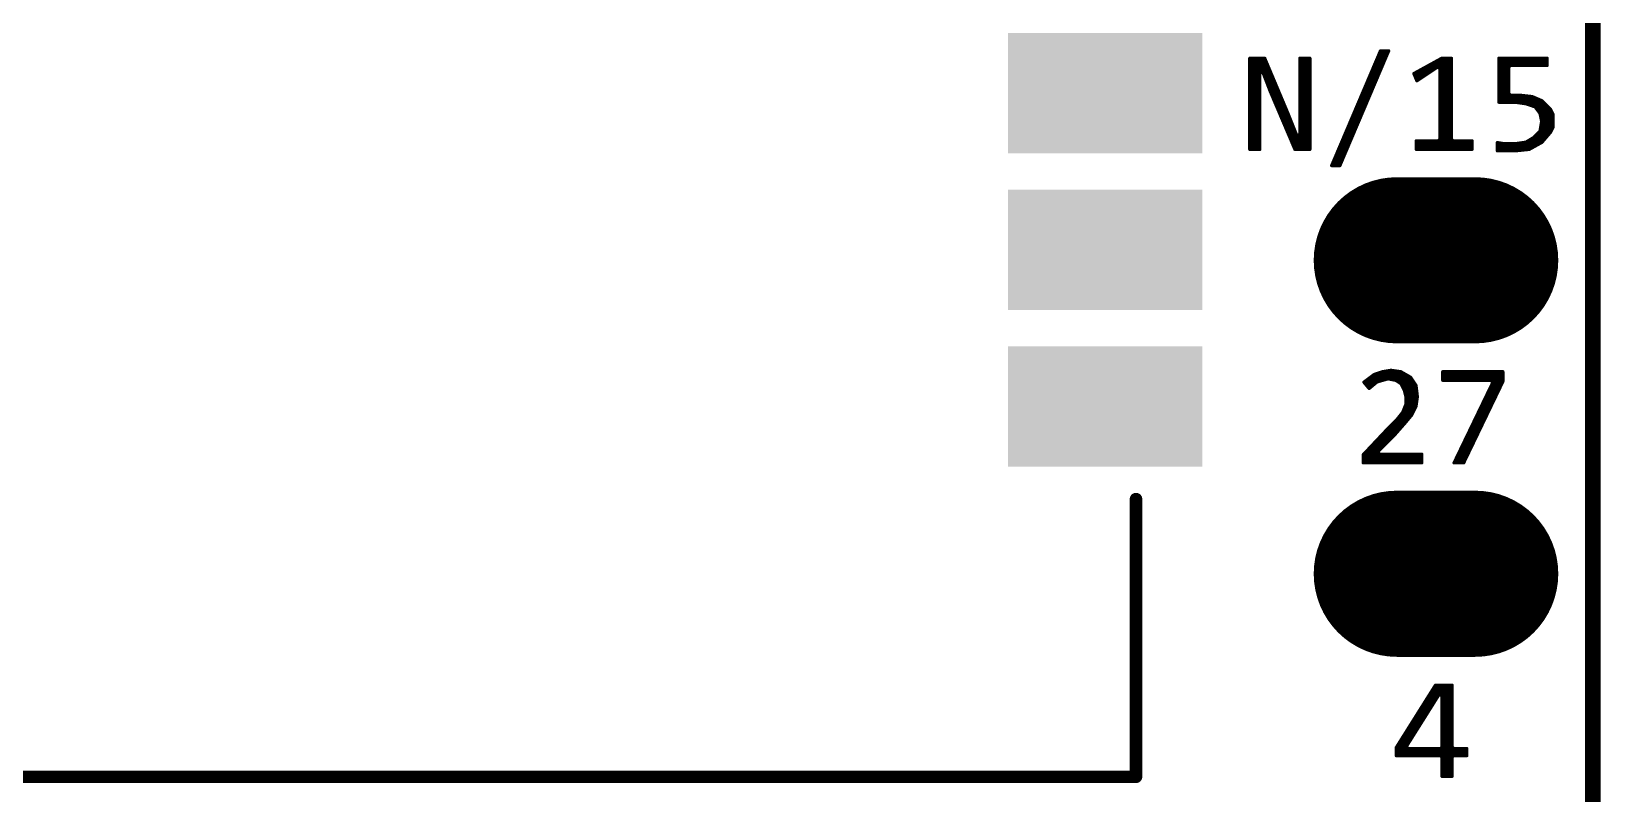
# Model space of a CAD drawing. Extents: x 18.8 to 58.3, y 22.4 to 94.7.
# Drawn here: x 38.15 to 50.86, y 57.86 to 64.04 of the extents above; entities that cross this region are included whole.
import ezdxf

# ---------------------------------------------------------------- set-up
doc = ezdxf.new("R2010")
doc.units = 0
doc.header["$MEASUREMENT"] = 0
doc.layers.get('0').update_dxf_attribs({"linetype": 'CONTINUOUS'})
doc.layers.add('SILKTOP_PHO', color=251, linetype='CONTINUOUS')
doc.layers.add('SOLDERTOP_PHO', color=7, linetype='CONTINUOUS')

# ---------------------------------------------------------------- blocks, each defined once
blk = doc.blocks.new('ROUND_1')
at = {"const_width": 0.0127}
blk.add_lwpolyline([(-0.00635, 0, 1), (0.00635, 0, 1)], format="xyb", close=True, dxfattribs=at)
blk = doc.blocks.new('ROUND_33')
at = {"const_width": 0.0508}
blk.add_lwpolyline([(-0.0254, 0, 1), (0.0254, 0, 1)], format="xyb", close=True, dxfattribs=at)
blk = doc.blocks.new('RECTANGLE_208')
blk.add_solid([(0.788162, 0.48806), (0.788162, -0.48806), (-0.788162, 0.48806), (-0.788162, -0.48806)])
blk = doc.blocks.new('OBLONG_245')
at = {"const_width": 1.3462}
blk.add_lwpolyline([(0.3175, 0), (-0.3175, 0)], dxfattribs=at)
at = {"const_width": 0.6731}
for points in [[(-0.65405, 0, 1), (0.01905, 0, 1)], [(-0.01905, 0, 1), (0.65405, 0, 1)]]:
    blk.add_lwpolyline(points, format="xyb", close=True, dxfattribs=at)

msp = doc.modelspace()

# ---------------------------------------------------------------- linework, layer by layer
at = {"layer": 'SILKTOP_PHO'}
for points, const_width in [([(50.8, 25.900126), (50.8, 78.49997)], 0.127), ([(48.14316, 63.822326), (48.020986, 63.822326)], 0.0254), ([(48.020986, 63.822326), (48.020986, 63.08344)], 0.0254), ([(48.0314, 63.08344), (48.0314, 63.822326)], 0.0254), ([(48.0568, 63.08344), (48.0568, 63.822326)], 0.0254), ([(48.0822, 63.08344), (48.0822, 63.822326)], 0.0254), ([(48.1076, 63.71336), (48.1076, 63.822326)], 0.0254), ([(48.133, 63.694056), (48.133, 63.822326)], 0.0254), ([(48.330866, 63.376302), (48.14316, 63.822326)], 0.0254), ([(48.50892, 63.822326), (48.426878, 63.822326)], 0.0254), ([(48.426878, 63.822326), (48.426878, 63.202058)], 0.0254), ([(48.4378, 63.08344), (48.4378, 63.822326)], 0.0254), ([(48.4632, 63.08344), (48.4632, 63.822326)], 0.0254), ([(48.4886, 63.08344), (48.4886, 63.822326)], 0.0254), ([(48.50892, 63.08344), (48.50892, 63.822326)], 0.0254), ([(49.079404, 63.882016), (48.68418, 62.952122)], 0.0254), ([(48.751998, 62.952122), (49.147222, 63.882016)], 0.0254), ([(49.0474, 63.647066), (49.0474, 63.806832)], 0.0254), ([(49.0728, 63.706756), (49.0728, 63.866522)], 0.0254), ([(49.147222, 63.882016), (49.079404, 63.882016)], 0.0254), ([(49.0982, 63.7667), (49.0982, 63.882016)], 0.0254), ([(49.1236, 63.82639), (49.1236, 63.882016)], 0.0254), ([(49.57572, 63.822326), (49.349914, 63.69812)], 0.0254), ([(49.5554, 63.75019), (49.5554, 63.81115)], 0.0254), ([(49.655222, 63.822326), (49.57572, 63.822326)], 0.0254), ([(49.5808, 63.08344), (49.5808, 63.822326)], 0.0254), ([(49.6062, 63.08344), (49.6062, 63.822326)], 0.0254), ([(49.6316, 63.08344), (49.6316, 63.822326)], 0.0254), ([(49.655222, 63.166244), (49.655222, 63.822326)], 0.0254), ([(50.431192, 63.822326), (50.038762, 63.822326)], 0.0254), ([(50.038762, 63.822326), (50.038762, 63.465456)], 0.0254), ([(50.0634, 63.465456), (50.0634, 63.822326)], 0.0254), ([(50.0888, 63.465456), (50.0888, 63.822326)], 0.0254), ([(50.1142, 63.465456), (50.1142, 63.822326)], 0.0254), ([(50.1396, 63.76416), (50.1396, 63.822326)], 0.0254), ([(50.165, 63.76416), (50.165, 63.822326)], 0.0254), ([(50.1904, 63.76416), (50.1904, 63.822326)], 0.0254), ([(50.2158, 63.76416), (50.2158, 63.822326)], 0.0254), ([(50.2412, 63.76416), (50.2412, 63.822326)], 0.0254), ([(50.2666, 63.76416), (50.2666, 63.822326)], 0.0254), ([(50.292, 63.76416), (50.292, 63.822326)], 0.0254), ([(50.3174, 63.76416), (50.3174, 63.822326)], 0.0254), ([(50.3428, 63.76416), (50.3428, 63.822326)], 0.0254), ([(50.3682, 63.76416), (50.3682, 63.822326)], 0.0254), ([(50.3936, 63.76416), (50.3936, 63.822326)], 0.0254), ([(50.419, 63.76416), (50.419, 63.822326)], 0.0254), ([(50.431192, 63.76416), (50.431192, 63.822326)], 0.0254), ([(48.103028, 63.703708), (48.127412, 63.708026)], 0.0254), ([(48.103028, 63.08344), (48.103028, 63.703708)], 0.0254), ([(48.127412, 63.708026), (48.187102, 63.553086)], 0.0254), ([(48.1584, 63.628016), (48.1584, 63.78575)], 0.0254), ([(48.1838, 63.561976), (48.1838, 63.725552)], 0.0254), ([(48.9966, 63.527432), (48.9966, 63.687452)], 0.0254), ([(49.022, 63.587376), (49.022, 63.747142)], 0.0254), ([(49.349914, 63.69812), (49.37506, 63.638938)], 0.0254), ([(49.3522, 63.692278), (49.3522, 63.69939)], 0.0254), ([(49.37506, 63.638938), (49.54143, 63.749936)], 0.0254), ([(49.3776, 63.640716), (49.3776, 63.71336)], 0.0254), ([(49.403, 63.657734), (49.403, 63.72733)], 0.0254), ([(49.4284, 63.674498), (49.4284, 63.7413)], 0.0254), ([(49.4538, 63.691516), (49.4538, 63.75527)], 0.0254), ([(49.4792, 63.708534), (49.4792, 63.76924)], 0.0254), ([(49.5046, 63.725298), (49.5046, 63.78321)], 0.0254), ([(49.53, 63.742316), (49.53, 63.79718)], 0.0254), ([(49.54143, 63.749936), (49.561242, 63.739522)], 0.0254), ([(49.561242, 63.739522), (49.561242, 63.166244)], 0.0254), ([(50.120804, 63.75146), (50.133504, 63.76416)], 0.0254), ([(50.120804, 63.536322), (50.120804, 63.75146)], 0.0254), ([(50.133504, 63.76416), (50.431192, 63.76416)], 0.0254), ([(48.187102, 63.553086), (48.386746, 63.08344)], 0.0254), ([(48.2092, 63.50127), (48.2092, 63.6651)], 0.0254), ([(48.2346, 63.44158), (48.2346, 63.604902)], 0.0254), ([(48.9458, 63.408052), (48.9458, 63.567818)], 0.0254), ([(48.9712, 63.467742), (48.9712, 63.627508)], 0.0254), ([(48.26, 63.381636), (48.26, 63.54445)], 0.0254), ([(48.2854, 63.321946), (48.2854, 63.484252)], 0.0254), ([(48.3108, 63.262256), (48.3108, 63.4238)], 0.0254), ([(48.895, 63.288418), (48.895, 63.448184)], 0.0254), ([(48.9204, 63.348108), (48.9204, 63.508128)], 0.0254), ([(50.038762, 63.465456), (50.169318, 63.465456)], 0.0254), ([(50.133504, 63.523622), (50.120804, 63.536322)], 0.0254), ([(50.204624, 63.523622), (50.133504, 63.523622)], 0.0254), ([(50.1396, 63.465456), (50.1396, 63.523622)], 0.0254), ([(50.165, 63.465456), (50.165, 63.523622)], 0.0254), ([(50.169318, 63.465456), (50.171096, 63.465456)], 0.0254), ([(50.171096, 63.465456), (50.254662, 63.453518)], 0.0254), ([(50.1904, 63.462662), (50.1904, 63.523622)], 0.0254), ([(50.309526, 63.511938), (50.204624, 63.523622)], 0.0254), ([(50.2158, 63.459106), (50.2158, 63.522352)], 0.0254), ([(50.2412, 63.455296), (50.2412, 63.519558)], 0.0254), ([(50.254662, 63.453518), (50.256948, 63.45301)], 0.0254), ([(50.256948, 63.45301), (50.328576, 63.429134)], 0.0254), ([(50.2666, 63.449708), (50.2666, 63.516764)], 0.0254), ([(50.292, 63.441326), (50.292, 63.51397)], 0.0254), ([(50.389028, 63.477902), (50.309526, 63.511938)], 0.0254), ([(50.3174, 63.43269), (50.3174, 63.508636)], 0.0254), ([(50.328576, 63.429134), (50.334672, 63.424562)], 0.0254), ([(50.334672, 63.424562), (50.370486, 63.37681)], 0.0254), ([(50.3428, 63.413894), (50.3428, 63.497714)], 0.0254), ([(50.3682, 63.380112), (50.3682, 63.486792)], 0.0254), ([(50.457354, 63.409576), (50.389028, 63.477902)], 0.0254), ([(50.3936, 63.14694), (50.3936, 63.47333)], 0.0254), ([(50.419, 63.176404), (50.419, 63.44793)], 0.0254), ([(50.4444, 63.206122), (50.4444, 63.42253)], 0.0254), ([(48.402494, 63.197486), (48.330866, 63.376302)], 0.0254), ([(48.3362, 63.202312), (48.3362, 63.36284)], 0.0254), ([(48.3616, 63.142622), (48.3616, 63.29934)], 0.0254), ([(48.8442, 63.169038), (48.8442, 63.328804)], 0.0254), ([(48.8696, 63.228728), (48.8696, 63.388494)], 0.0254), ([(50.370486, 63.37681), (50.372772, 63.37173)], 0.0254), ([(50.372772, 63.37173), (50.38471, 63.31204)], 0.0254), ([(50.384964, 63.307468), (50.373026, 63.23584)], 0.0254), ([(50.38471, 63.31204), (50.384964, 63.3095)], 0.0254), ([(50.384964, 63.3095), (50.384964, 63.307468)], 0.0254), ([(50.479198, 63.366142), (50.457354, 63.409576)], 0.0254), ([(50.4698, 63.246254), (50.4698, 63.384938)], 0.0254), ([(50.479198, 63.264796), (50.479198, 63.366142)], 0.0254), ([(48.387, 63.08344), (48.387, 63.23584)], 0.0254), ([(48.426878, 63.202058), (48.402494, 63.197486)], 0.0254), ([(48.4124, 63.08344), (48.4124, 63.189612)], 0.0254), ([(48.7934, 63.049404), (48.7934, 63.20917)], 0.0254), ([(48.8188, 63.109094), (48.8188, 63.26886)], 0.0254), ([(49.561242, 63.166244), (49.548542, 63.153544)], 0.0254), ([(49.667922, 63.153544), (49.655222, 63.166244)], 0.0254), ([(50.319178, 63.179198), (50.259488, 63.143384)], 0.0254), ([(50.3174, 63.10122), (50.3174, 63.178182)], 0.0254), ([(50.321718, 63.18123), (50.319178, 63.179198)], 0.0254), ([(50.36947, 63.228982), (50.321718, 63.18123)], 0.0254), ([(50.3428, 63.11519), (50.3428, 63.202312)], 0.0254), ([(50.3682, 63.129414), (50.3682, 63.227712)], 0.0254), ([(50.373026, 63.23584), (50.36947, 63.228982)], 0.0254), ([(50.388012, 63.140336), (50.457354, 63.221108)], 0.0254), ([(50.457354, 63.221108), (50.479198, 63.264796)], 0.0254), ([(48.020986, 63.08344), (48.103028, 63.08344)], 0.0254), ([(48.386746, 63.08344), (48.50892, 63.08344)], 0.0254), ([(48.7426, 62.952122), (48.7426, 63.08979)], 0.0254), ([(48.768, 62.989714), (48.768, 63.14948)], 0.0254), ([(49.548542, 63.153544), (49.370234, 63.153544)], 0.0254), ([(49.370234, 63.153544), (49.370234, 63.08344)], 0.0254), ([(49.370234, 63.08344), (49.822354, 63.08344)], 0.0254), ([(49.3776, 63.08344), (49.3776, 63.153544)], 0.0254), ([(49.403, 63.08344), (49.403, 63.153544)], 0.0254), ([(49.4284, 63.08344), (49.4284, 63.153544)], 0.0254), ([(49.4538, 63.08344), (49.4538, 63.153544)], 0.0254), ([(49.4792, 63.08344), (49.4792, 63.153544)], 0.0254), ([(49.5046, 63.08344), (49.5046, 63.153544)], 0.0254), ([(49.53, 63.08344), (49.53, 63.153544)], 0.0254), ([(49.5554, 63.08344), (49.5554, 63.155576)], 0.0254), ([(49.657, 63.08344), (49.657, 63.15964)], 0.0254), ([(49.822354, 63.153544), (49.667922, 63.153544)], 0.0254), ([(49.6824, 63.08344), (49.6824, 63.153544)], 0.0254), ([(49.7078, 63.08344), (49.7078, 63.153544)], 0.0254), ([(49.7332, 63.08344), (49.7332, 63.153544)], 0.0254), ([(49.7586, 63.08344), (49.7586, 63.153544)], 0.0254), ([(49.784, 63.08344), (49.784, 63.153544)], 0.0254), ([(49.8094, 63.08344), (49.8094, 63.153544)], 0.0254), ([(49.822354, 63.08344), (49.822354, 63.153544)], 0.0254), ([(50.08372, 63.129922), (50.026824, 63.13932)], 0.0254), ([(50.026824, 63.13932), (50.026824, 63.071502)], 0.0254), ([(50.026824, 63.071502), (50.16881, 63.071502)], 0.0254), ([(50.038, 63.071502), (50.038, 63.137542)], 0.0254), ([(50.0634, 63.071502), (50.0634, 63.133224)], 0.0254), ([(50.085752, 63.129668), (50.08372, 63.129922)], 0.0254), ([(50.169318, 63.129668), (50.085752, 63.129668)], 0.0254), ([(50.0888, 63.071502), (50.0888, 63.129668)], 0.0254), ([(50.1142, 63.071502), (50.1142, 63.129668)], 0.0254), ([(50.1396, 63.071502), (50.1396, 63.129668)], 0.0254), ([(50.165, 63.071502), (50.165, 63.129668)], 0.0254), ([(50.16881, 63.071502), (50.284888, 63.083186)], 0.0254), ([(50.171096, 63.129922), (50.169318, 63.129668)], 0.0254), ([(50.254662, 63.14186), (50.171096, 63.129922)], 0.0254), ([(50.1904, 63.073788), (50.1904, 63.132462)], 0.0254), ([(50.2158, 63.076328), (50.2158, 63.136272)], 0.0254), ([(50.2412, 63.078868), (50.2412, 63.139828)], 0.0254), ([(50.259488, 63.143384), (50.254662, 63.14186)], 0.0254), ([(50.2666, 63.081408), (50.2666, 63.147702)], 0.0254), ([(50.284888, 63.083186), (50.388012, 63.140336)], 0.0254), ([(50.292, 63.086996), (50.292, 63.162942)], 0.0254), ([(48.68418, 62.952122), (48.751998, 62.952122)], 0.0254), ([(48.6918, 62.952122), (48.6918, 62.970156)], 0.0254), ([(48.7172, 62.952122), (48.7172, 63.029846)], 0.0254), ([(49.02835, 61.25972), (48.945292, 61.197236)], 0.0254), ([(49.097184, 61.28258), (49.02835, 61.25972)], 0.0254), ([(49.0474, 61.19495), (49.0474, 61.26607)], 0.0254), ([(49.0728, 61.204856), (49.0728, 61.274452)], 0.0254), ([(49.165764, 61.29401), (49.097184, 61.28258)], 0.0254), ([(49.0982, 61.211968), (49.0982, 61.282834)], 0.0254), ([(49.1236, 61.219334), (49.1236, 61.286898)], 0.0254), ([(49.149, 61.22289), (49.149, 61.291216)], 0.0254), ([(49.245012, 61.28258), (49.165764, 61.29401)], 0.0254), ([(49.1744, 61.21781), (49.1744, 61.29274)], 0.0254), ([(49.1998, 61.21273), (49.1998, 61.289184)], 0.0254), ([(49.2252, 61.19876), (49.2252, 61.285628)], 0.0254), ([(49.324006, 61.237622), (49.245012, 61.28258)], 0.0254), ([(49.2506, 61.177424), (49.2506, 61.279532)], 0.0254), ([(49.276, 61.121036), (49.276, 61.265054)], 0.0254), ([(50.07229, 61.282326), (49.584356, 61.282326)], 0.0254), ([(49.584356, 61.282326), (49.584356, 61.212222)], 0.0254), ([(49.6062, 61.212222), (49.6062, 61.282326)], 0.0254), ([(49.6316, 61.212222), (49.6316, 61.282326)], 0.0254), ([(49.657, 61.212222), (49.657, 61.282326)], 0.0254), ([(49.6824, 61.212222), (49.6824, 61.282326)], 0.0254), ([(49.7078, 61.212222), (49.7078, 61.282326)], 0.0254), ([(49.7332, 61.212222), (49.7332, 61.282326)], 0.0254), ([(49.7586, 61.212222), (49.7586, 61.282326)], 0.0254), ([(49.784, 61.212222), (49.784, 61.282326)], 0.0254), ([(49.8094, 61.212222), (49.8094, 61.282326)], 0.0254), ([(49.8348, 61.212222), (49.8348, 61.282326)], 0.0254), ([(49.8602, 61.212222), (49.8602, 61.282326)], 0.0254), ([(49.8856, 61.212222), (49.8856, 61.282326)], 0.0254), ([(49.911, 61.212222), (49.911, 61.282326)], 0.0254), ([(49.9364, 61.212222), (49.9364, 61.282326)], 0.0254), ([(49.9618, 61.212222), (49.9618, 61.282326)], 0.0254), ([(49.9872, 61.20765), (49.9872, 61.282326)], 0.0254), ([(50.0126, 61.078364), (50.0126, 61.282326)], 0.0254), ([(50.038, 61.130942), (50.038, 61.282326)], 0.0254), ([(50.0634, 61.183774), (50.0634, 61.282326)], 0.0254), ([(50.07229, 61.202316), (50.07229, 61.282326)], 0.0254), ([(48.945292, 61.197236), (48.988218, 61.145674)], 0.0254), ([(48.9458, 61.196474), (48.9458, 61.197744)], 0.0254), ([(48.9712, 61.165994), (48.9712, 61.216794)], 0.0254), ([(48.988218, 61.145674), (49.050194, 61.197236)], 0.0254), ([(48.9966, 61.152532), (48.9966, 61.235844)], 0.0254), ([(49.022, 61.173868), (49.022, 61.254894)], 0.0254), ([(49.050194, 61.197236), (49.054766, 61.199776)], 0.0254), ([(49.054766, 61.199776), (49.138332, 61.223652)], 0.0254), ([(49.138332, 61.223652), (49.144174, 61.223906)], 0.0254), ([(49.144174, 61.223906), (49.203864, 61.211968)], 0.0254), ([(49.203864, 61.211968), (49.208436, 61.209936)], 0.0254), ([(49.208436, 61.209936), (49.24425, 61.18606)], 0.0254), ([(49.24425, 61.18606), (49.248568, 61.181234)], 0.0254), ([(49.248568, 61.181234), (49.272444, 61.133482)], 0.0254), ([(49.272444, 61.133482), (49.27346, 61.130942)], 0.0254), ([(49.27346, 61.130942), (49.285398, 61.08319)], 0.0254), ([(49.3014, 60.89269), (49.3014, 61.250576)], 0.0254), ([(49.368456, 61.171074), (49.324006, 61.237622)], 0.0254), ([(49.3268, 60.922916), (49.3268, 61.233304)], 0.0254), ([(49.3522, 60.968128), (49.3522, 61.195204)], 0.0254), ([(49.379632, 61.080142), (49.368456, 61.171074)], 0.0254), ([(49.584356, 61.212222), (49.977548, 61.212222)], 0.0254), ([(49.988978, 61.193934), (49.675542, 60.54344)], 0.0254), ([(49.75479, 60.54344), (50.07229, 61.202316)], 0.0254), ([(49.9618, 60.972954), (49.9618, 61.137292)], 0.0254), ([(49.977548, 61.212222), (49.988978, 61.193934)], 0.0254), ([(49.9872, 61.025532), (49.9872, 61.190124)], 0.0254), ([(49.28489, 61.015626), (49.261014, 60.955936)], 0.0254), ([(49.285906, 61.020198), (49.28489, 61.015626)], 0.0254), ([(49.285398, 61.08319), (49.285906, 61.079888)], 0.0254), ([(49.285906, 61.079888), (49.285906, 61.020198)], 0.0254), ([(49.368202, 61.000132), (49.379632, 61.080142)], 0.0254), ([(49.3776, 61.065156), (49.3776, 61.09716)], 0.0254), ([(49.911, 60.867544), (49.911, 61.032136)], 0.0254), ([(49.9364, 60.920376), (49.9364, 61.084714)], 0.0254), ([(49.210468, 60.891928), (49.127156, 60.808362)], 0.0254), ([(49.1998, 60.775088), (49.1998, 60.88126)], 0.0254), ([(49.211484, 60.892944), (49.210468, 60.891928)], 0.0254), ([(49.259236, 60.952634), (49.211484, 60.892944)], 0.0254), ([(49.2252, 60.804044), (49.2252, 60.910216)], 0.0254), ([(49.2506, 60.833), (49.2506, 60.941966)], 0.0254), ([(49.261014, 60.955936), (49.259236, 60.952634)], 0.0254), ([(49.275492, 60.861448), (49.334166, 60.931806)], 0.0254), ([(49.276, 60.86221), (49.276, 60.993274)], 0.0254), ([(49.334166, 60.931806), (49.368202, 61.000132)], 0.0254), ([(49.8602, 60.762134), (49.8602, 60.926726)], 0.0254), ([(49.8856, 60.814966), (49.8856, 60.979304)], 0.0254), ([(49.127156, 60.808362), (48.93945, 60.609226)], 0.0254), ([(49.061116, 60.635134), (49.19218, 60.766198)], 0.0254), ([(49.0728, 60.646818), (49.0728, 60.750958)], 0.0254), ([(49.0982, 60.672218), (49.0982, 60.777882)], 0.0254), ([(49.1236, 60.697618), (49.1236, 60.804806)], 0.0254), ([(49.149, 60.723018), (49.149, 60.83046)], 0.0254), ([(49.1744, 60.748418), (49.1744, 60.85586)], 0.0254), ([(49.19218, 60.766198), (49.275492, 60.861448)], 0.0254), ([(49.784, 60.604146), (49.784, 60.768484)], 0.0254), ([(49.8094, 60.656978), (49.8094, 60.821316)], 0.0254), ([(49.8348, 60.709556), (49.8348, 60.873894)], 0.0254), ([(48.9712, 60.54344), (48.9712, 60.643008)], 0.0254), ([(48.9966, 60.54344), (48.9966, 60.669932)], 0.0254), ([(49.022, 60.54344), (49.022, 60.696856)], 0.0254), ([(49.0474, 60.54344), (49.0474, 60.72378)], 0.0254), ([(49.07026, 60.613544), (49.061116, 60.635134)], 0.0254), ([(49.7332, 60.54344), (49.7332, 60.663328)], 0.0254), ([(49.7586, 60.551568), (49.7586, 60.715906)], 0.0254), ([(48.93945, 60.609226), (48.93945, 60.54344)], 0.0254), ([(48.93945, 60.54344), (49.4157, 60.54344)], 0.0254), ([(48.9458, 60.54344), (48.9458, 60.61583)], 0.0254), ([(49.4157, 60.613544), (49.07026, 60.613544)], 0.0254), ([(49.0728, 60.54344), (49.0728, 60.613544)], 0.0254), ([(49.0982, 60.54344), (49.0982, 60.613544)], 0.0254), ([(49.1236, 60.54344), (49.1236, 60.613544)], 0.0254), ([(49.149, 60.54344), (49.149, 60.613544)], 0.0254), ([(49.1744, 60.54344), (49.1744, 60.613544)], 0.0254), ([(49.1998, 60.54344), (49.1998, 60.613544)], 0.0254), ([(49.2252, 60.54344), (49.2252, 60.613544)], 0.0254), ([(49.2506, 60.54344), (49.2506, 60.613544)], 0.0254), ([(49.276, 60.54344), (49.276, 60.613544)], 0.0254), ([(49.3014, 60.54344), (49.3014, 60.613544)], 0.0254), ([(49.3268, 60.54344), (49.3268, 60.613544)], 0.0254), ([(49.3522, 60.54344), (49.3522, 60.613544)], 0.0254), ([(49.3776, 60.54344), (49.3776, 60.613544)], 0.0254), ([(49.403, 60.54344), (49.403, 60.613544)], 0.0254), ([(49.4157, 60.54344), (49.4157, 60.613544)], 0.0254), ([(49.675542, 60.54344), (49.75479, 60.54344)], 0.0254), ([(49.6824, 60.54344), (49.6824, 60.557918)], 0.0254), ([(49.7078, 60.54344), (49.7078, 60.610496)], 0.0254), ([(47.099982, 57.999884), (47.099982, 60.25007)], 0.1016), ([(49.52492, 58.742326), (49.208182, 58.237882)], 0.0254), ([(49.660556, 58.742326), (49.52492, 58.742326)], 0.0254), ([(49.53, 58.626502), (49.53, 58.742326)], 0.0254), ([(49.5554, 58.666888), (49.5554, 58.742326)], 0.0254), ([(49.5808, 58.00344), (49.5808, 58.742326)], 0.0254), ([(49.6062, 58.00344), (49.6062, 58.742326)], 0.0254), ([(49.6316, 58.00344), (49.6316, 58.742326)], 0.0254), ([(49.657, 58.00344), (49.657, 58.742326)], 0.0254), ([(49.660556, 58.241438), (49.660556, 58.742326)], 0.0254), ([(49.292256, 58.248296), (49.554892, 58.666126)], 0.0254), ([(49.4284, 58.464958), (49.4284, 58.588402)], 0.0254), ([(49.4538, 58.505344), (49.4538, 58.629042)], 0.0254), ([(49.4792, 58.54573), (49.4792, 58.669428)], 0.0254), ([(49.5046, 58.586116), (49.5046, 58.709814)], 0.0254), ([(49.554892, 58.666126), (49.57826, 58.659522)], 0.0254), ([(49.57826, 58.659522), (49.57826, 58.241438)], 0.0254), ([(49.3522, 58.343546), (49.3522, 58.467244)], 0.0254), ([(49.3776, 58.384186), (49.3776, 58.50763)], 0.0254), ([(49.403, 58.424572), (49.403, 58.548016)], 0.0254), ([(49.276, 58.170572), (49.276, 58.345832)], 0.0254), ([(49.3014, 58.262774), (49.3014, 58.386218)], 0.0254), ([(49.3268, 58.30316), (49.3268, 58.426604)], 0.0254), ([(49.208182, 58.237882), (49.208182, 58.170572)], 0.0254), ([(49.2252, 58.170572), (49.2252, 58.264806)], 0.0254), ([(49.2506, 58.170572), (49.2506, 58.305446)], 0.0254), ([(49.302924, 58.228738), (49.292256, 58.248296)], 0.0254), ([(49.3014, 58.170572), (49.3014, 58.228992)], 0.0254), ([(49.56556, 58.228738), (49.302924, 58.228738)], 0.0254), ([(49.3268, 58.170572), (49.3268, 58.228738)], 0.0254), ([(49.3522, 58.170572), (49.3522, 58.228738)], 0.0254), ([(49.3776, 58.170572), (49.3776, 58.228738)], 0.0254), ([(49.403, 58.170572), (49.403, 58.228738)], 0.0254), ([(49.4284, 58.170572), (49.4284, 58.228738)], 0.0254), ([(49.4538, 58.170572), (49.4538, 58.228738)], 0.0254), ([(49.4792, 58.170572), (49.4792, 58.228738)], 0.0254), ([(49.5046, 58.170572), (49.5046, 58.228738)], 0.0254), ([(49.53, 58.170572), (49.53, 58.228738)], 0.0254), ([(49.5554, 58.170572), (49.5554, 58.228738)], 0.0254), ([(49.57826, 58.241438), (49.56556, 58.228738)], 0.0254), ([(49.673256, 58.228738), (49.660556, 58.241438)], 0.0254), ([(49.779936, 58.228738), (49.673256, 58.228738)], 0.0254), ([(49.6824, 58.170572), (49.6824, 58.228738)], 0.0254), ([(49.7078, 58.170572), (49.7078, 58.228738)], 0.0254), ([(49.7332, 58.170572), (49.7332, 58.228738)], 0.0254), ([(49.7586, 58.170572), (49.7586, 58.228738)], 0.0254), ([(49.779936, 58.170572), (49.779936, 58.228738)], 0.0254), ([(49.208182, 58.170572), (49.56556, 58.170572)], 0.0254), ([(49.56556, 58.170572), (49.57826, 58.157872)], 0.0254), ([(49.57826, 58.157872), (49.57826, 58.00344)], 0.0254), ([(49.660556, 58.157872), (49.673256, 58.170572)], 0.0254), ([(49.660556, 58.00344), (49.660556, 58.157872)], 0.0254), ([(49.673256, 58.170572), (49.779936, 58.170572)], 0.0254), ([(29.100018, 57.999884), (47.099982, 57.999884)], 0.1016), ([(49.57826, 58.00344), (49.660556, 58.00344)], 0.0254)]:
    msp.add_lwpolyline(points, dxfattribs=dict(at, const_width=const_width))
at = {"layer": 'SOLDERTOP_PHO', "const_width": 0.127}
msp.add_lwpolyline([(50.8, 25.900126), (50.8, 78.49997)], dxfattribs=at)

# ---------------------------------------------------------------- block references
at = {"layer": 'SILKTOP_PHO'}
for name, p in [('ROUND_1', (48.020986, 63.822326)), ('ROUND_1', (48.0314, 63.822326)), ('ROUND_1', (48.0568, 63.822326)), ('ROUND_1', (48.0822, 63.822326)), ('ROUND_1', (48.1076, 63.822326)), ('ROUND_1', (48.133, 63.822326)), ('ROUND_1', (48.14316, 63.822326)), ('ROUND_1', (48.426878, 63.822326)), ('ROUND_1', (48.4378, 63.822326)), ('ROUND_1', (48.4632, 63.822326)), ('ROUND_1', (48.4886, 63.822326)), ('ROUND_1', (48.50892, 63.822326)), ('ROUND_1', (48.50892, 63.822326)), ('ROUND_1', (49.0474, 63.806832)), ('ROUND_1', (49.0728, 63.866522)), ('ROUND_1', (49.079404, 63.882016)), ('ROUND_1', (49.0982, 63.882016)), ('ROUND_1', (49.1236, 63.882016)), ('ROUND_1', (49.1236, 63.82639)), ('ROUND_1', (49.147222, 63.882016)), ('ROUND_1', (49.147222, 63.882016)), ('ROUND_1', (49.5554, 63.81115)), ('ROUND_1', (49.57572, 63.822326)), ('ROUND_1', (49.5808, 63.822326)), ('ROUND_1', (49.6062, 63.822326)), ('ROUND_1', (49.6316, 63.822326)), ('ROUND_1', (49.655222, 63.822326)), ('ROUND_1', (50.038762, 63.822326)), ('ROUND_1', (50.0634, 63.822326)), ('ROUND_1', (50.0888, 63.822326)), ('ROUND_1', (50.1142, 63.822326)), ('ROUND_1', (50.1396, 63.822326)), ('ROUND_1', (50.165, 63.822326)), ('ROUND_1', (50.1904, 63.822326)), ('ROUND_1', (50.2158, 63.822326)), ('ROUND_1', (50.2412, 63.822326)), ('ROUND_1', (50.2666, 63.822326)), ('ROUND_1', (50.292, 63.822326)), ('ROUND_1', (50.3174, 63.822326)), ('ROUND_1', (50.3428, 63.822326)), ('ROUND_1', (50.3682, 63.822326)), ('ROUND_1', (50.3936, 63.822326)), ('ROUND_1', (50.419, 63.822326)), ('ROUND_1', (50.431192, 63.822326)), ('ROUND_1', (48.103028, 63.703708)), ('ROUND_1', (48.103028, 63.703708)), ('ROUND_1', (48.1076, 63.71336)), ('ROUND_1', (48.127412, 63.708026)), ('ROUND_1', (48.133, 63.694056)), ('ROUND_1', (48.1584, 63.78575)), ('ROUND_1', (48.1838, 63.725552)), ('ROUND_1', (48.9966, 63.687452)), ('ROUND_1', (49.022, 63.747142)), ('ROUND_1', (49.0728, 63.706756)), ('ROUND_1', (49.0982, 63.7667)), ('ROUND_1', (49.349914, 63.69812)), ('ROUND_1', (49.3522, 63.69939)), ('ROUND_1', (49.3522, 63.692278)), ('ROUND_1', (49.3776, 63.71336)), ('ROUND_1', (49.403, 63.72733)), ('ROUND_1', (49.4284, 63.7413)), ('ROUND_1', (49.4284, 63.674498)), ('ROUND_1', (49.4538, 63.75527)), ('ROUND_1', (49.4538, 63.691516)), ('ROUND_1', (49.4792, 63.76924)), ('ROUND_1', (49.4792, 63.708534)), ('ROUND_1', (49.5046, 63.78321)), ('ROUND_1', (49.5046, 63.725298)), ('ROUND_1', (49.53, 63.79718)), ('ROUND_1', (49.53, 63.742316)), ('ROUND_1', (49.54143, 63.749936)), ('ROUND_1', (49.5554, 63.75019)), ('ROUND_1', (49.561242, 63.739522)), ('ROUND_1', (50.120804, 63.75146)), ('ROUND_1', (50.133504, 63.76416)), ('ROUND_1', (50.1396, 63.76416)), ('ROUND_1', (50.165, 63.76416)), ('ROUND_1', (50.1904, 63.76416)), ('ROUND_1', (50.2158, 63.76416)), ('ROUND_1', (50.2412, 63.76416)), ('ROUND_1', (50.2666, 63.76416)), ('ROUND_1', (50.292, 63.76416)), ('ROUND_1', (50.3174, 63.76416)), ('ROUND_1', (50.3428, 63.76416)), ('ROUND_1', (50.3682, 63.76416)), ('ROUND_1', (50.3936, 63.76416)), ('ROUND_1', (50.419, 63.76416)), ('ROUND_1', (50.431192, 63.76416)), ('ROUND_1', (48.1584, 63.628016)), ('ROUND_1', (48.1838, 63.561976)), ('ROUND_1', (48.187102, 63.553086)), ('ROUND_1', (48.2092, 63.6651)), ('ROUND_1', (48.2346, 63.604902)), ('ROUND_1', (48.9458, 63.567818)), ('ROUND_1', (48.9712, 63.627508)), ('ROUND_1', (49.022, 63.587376)), ('ROUND_1', (49.0474, 63.647066)), ('ROUND_1', (49.37506, 63.638938)), ('ROUND_1', (49.3776, 63.640716)), ('ROUND_1', (49.403, 63.657734)), ('ROUND_1', (48.2092, 63.50127)), ('ROUND_1', (48.2346, 63.44158)), ('ROUND_1', (48.26, 63.54445)), ('ROUND_1', (48.2854, 63.484252)), ('ROUND_1', (48.3108, 63.4238)), ('ROUND_1', (48.895, 63.448184)), ('ROUND_1', (48.9204, 63.508128)), ('ROUND_1', (48.9712, 63.467742)), ('ROUND_1', (48.9966, 63.527432)), ('ROUND_1', (50.038762, 63.465456)), ('ROUND_1', (50.0634, 63.465456)), ('ROUND_1', (50.0888, 63.465456)), ('ROUND_1', (50.1142, 63.465456)), ('ROUND_1', (50.120804, 63.536322)), ('ROUND_1', (50.133504, 63.523622)), ('ROUND_1', (50.1396, 63.523622)), ('ROUND_1', (50.1396, 63.465456)), ('ROUND_1', (50.165, 63.523622)), ('ROUND_1', (50.165, 63.465456)), ('ROUND_1', (50.169318, 63.465456)), ('ROUND_1', (50.171096, 63.465456)), ('ROUND_1', (50.1904, 63.523622)), ('ROUND_1', (50.1904, 63.462662)), ('ROUND_1', (50.204624, 63.523622)), ('ROUND_1', (50.2158, 63.522352)), ('ROUND_1', (50.2158, 63.459106)), ('ROUND_1', (50.2412, 63.519558)), ('ROUND_1', (50.2412, 63.455296)), ('ROUND_1', (50.254662, 63.453518)), ('ROUND_1', (50.256948, 63.45301)), ('ROUND_1', (50.2666, 63.516764)), ('ROUND_1', (50.2666, 63.449708)), ('ROUND_1', (50.292, 63.51397)), ('ROUND_1', (50.292, 63.441326)), ('ROUND_1', (50.309526, 63.511938)), ('ROUND_1', (50.309526, 63.511938)), ('ROUND_1', (50.3174, 63.508636)), ('ROUND_1', (50.3174, 63.43269)), ('ROUND_1', (50.328576, 63.429134)), ('ROUND_1', (50.334672, 63.424562)), ('ROUND_1', (50.3428, 63.497714)), ('ROUND_1', (50.3682, 63.486792)), ('ROUND_1', (50.389028, 63.477902)), ('ROUND_1', (50.3936, 63.47333)), ('ROUND_1', (50.419, 63.44793)), ('ROUND_1', (50.4444, 63.42253)), ('ROUND_1', (48.26, 63.381636)), ('ROUND_1', (48.2854, 63.321946)), ('ROUND_1', (48.330866, 63.376302)), ('ROUND_1', (48.3362, 63.36284)), ('ROUND_1', (48.3616, 63.29934)), ('ROUND_1', (48.8442, 63.328804)), ('ROUND_1', (48.8696, 63.388494)), ('ROUND_1', (48.9204, 63.348108)), ('ROUND_1', (48.9458, 63.408052)), ('ROUND_1', (50.3428, 63.413894)), ('ROUND_1', (50.3682, 63.380112)), ('ROUND_1', (50.370486, 63.37681)), ('ROUND_1', (50.372772, 63.37173)), ('ROUND_1', (50.38471, 63.31204)), ('ROUND_1', (50.384964, 63.3095)), ('ROUND_1', (50.384964, 63.307468)), ('ROUND_1', (50.457354, 63.409576)), ('ROUND_1', (50.4698, 63.384938)), ('ROUND_1', (50.479198, 63.366142)), ('ROUND_1', (50.479198, 63.366142)), ('ROUND_1', (48.3108, 63.262256)), ('ROUND_1', (48.3362, 63.202312)), ('ROUND_1', (48.387, 63.23584)), ('ROUND_1', (48.402494, 63.197486)), ('ROUND_1', (48.4124, 63.189612)), ('ROUND_1', (48.426878, 63.202058)), ('ROUND_1', (48.7934, 63.20917)), ('ROUND_1', (48.8188, 63.26886)), ('ROUND_1', (48.8442, 63.169038)), ('ROUND_1', (48.8696, 63.228728)), ('ROUND_1', (48.895, 63.288418)), ('ROUND_1', (49.561242, 63.166244)), ('ROUND_1', (49.655222, 63.166244)), ('ROUND_1', (50.3174, 63.178182)), ('ROUND_1', (50.319178, 63.179198)), ('ROUND_1', (50.321718, 63.18123)), ('ROUND_1', (50.3428, 63.202312)), ('ROUND_1', (50.3682, 63.227712)), ('ROUND_1', (50.36947, 63.228982)), ('ROUND_1', (50.373026, 63.23584)), ('ROUND_1', (50.419, 63.176404)), ('ROUND_1', (50.4444, 63.206122)), ('ROUND_1', (50.457354, 63.221108)), ('ROUND_1', (50.4698, 63.246254)), ('ROUND_1', (50.479198, 63.264796)), ('ROUND_1', (48.020986, 63.08344)), ('ROUND_1', (48.0314, 63.08344)), ('ROUND_1', (48.0568, 63.08344)), ('ROUND_1', (48.0822, 63.08344)), ('ROUND_1', (48.103028, 63.08344)), ('ROUND_1', (48.3616, 63.142622)), ('ROUND_1', (48.386746, 63.08344)), ('ROUND_1', (48.387, 63.08344)), ('ROUND_1', (48.4124, 63.08344)), ('ROUND_1', (48.4378, 63.08344)), ('ROUND_1', (48.4632, 63.08344)), ('ROUND_1', (48.4886, 63.08344)), ('ROUND_1', (48.50892, 63.08344)), ('ROUND_1', (48.7426, 63.08979)), ('ROUND_1', (48.768, 63.14948)), ('ROUND_1', (48.7934, 63.049404)), ('ROUND_1', (48.8188, 63.109094)), ('ROUND_1', (49.370234, 63.153544)), ('ROUND_1', (49.370234, 63.08344)), ('ROUND_1', (49.3776, 63.153544)), ('ROUND_1', (49.3776, 63.08344)), ('ROUND_1', (49.403, 63.153544)), ('ROUND_1', (49.403, 63.08344)), ('ROUND_1', (49.4284, 63.153544)), ('ROUND_1', (49.4284, 63.08344)), ('ROUND_1', (49.4538, 63.153544)), ('ROUND_1', (49.4538, 63.08344)), ('ROUND_1', (49.4792, 63.153544)), ('ROUND_1', (49.4792, 63.08344)), ('ROUND_1', (49.5046, 63.153544)), ('ROUND_1', (49.5046, 63.08344)), ('ROUND_1', (49.53, 63.153544)), ('ROUND_1', (49.53, 63.08344)), ('ROUND_1', (49.548542, 63.153544)), ('ROUND_1', (49.5554, 63.155576)), ('ROUND_1', (49.5554, 63.08344)), ('ROUND_1', (49.5808, 63.08344)), ('ROUND_1', (49.6062, 63.08344)), ('ROUND_1', (49.6316, 63.08344)), ('ROUND_1', (49.657, 63.15964)), ('ROUND_1', (49.657, 63.08344)), ('ROUND_1', (49.667922, 63.153544)), ('ROUND_1', (49.6824, 63.153544)), ('ROUND_1', (49.6824, 63.08344)), ('ROUND_1', (49.7078, 63.153544)), ('ROUND_1', (49.7078, 63.08344)), ('ROUND_1', (49.7332, 63.153544)), ('ROUND_1', (49.7332, 63.08344)), ('ROUND_1', (49.7586, 63.153544)), ('ROUND_1', (49.7586, 63.08344)), ('ROUND_1', (49.784, 63.153544)), ('ROUND_1', (49.784, 63.08344)), ('ROUND_1', (49.8094, 63.153544)), ('ROUND_1', (49.8094, 63.08344)), ('ROUND_1', (49.822354, 63.153544)), ('ROUND_1', (49.822354, 63.153544)), ('ROUND_1', (49.822354, 63.08344)), ('ROUND_1', (50.026824, 63.13932)), ('ROUND_1', (50.026824, 63.071502)), ('ROUND_1', (50.038, 63.137542)), ('ROUND_1', (50.038, 63.071502)), ('ROUND_1', (50.0634, 63.133224)), ('ROUND_1', (50.0634, 63.071502)), ('ROUND_1', (50.08372, 63.129922)), ('ROUND_1', (50.085752, 63.129668)), ('ROUND_1', (50.0888, 63.129668)), ('ROUND_1', (50.0888, 63.071502)), ('ROUND_1', (50.1142, 63.129668)), ('ROUND_1', (50.1142, 63.071502)), ('ROUND_1', (50.1396, 63.129668)), ('ROUND_1', (50.1396, 63.071502)), ('ROUND_1', (50.165, 63.129668)), ('ROUND_1', (50.165, 63.071502)), ('ROUND_1', (50.16881, 63.071502)), ('ROUND_1', (50.169318, 63.129668)), ('ROUND_1', (50.171096, 63.129922)), ('ROUND_1', (50.1904, 63.132462)), ('ROUND_1', (50.1904, 63.073788)), ('ROUND_1', (50.2158, 63.136272)), ('ROUND_1', (50.2158, 63.076328)), ('ROUND_1', (50.2412, 63.139828)), ('ROUND_1', (50.2412, 63.078868)), ('ROUND_1', (50.254662, 63.14186)), ('ROUND_1', (50.259488, 63.143384)), ('ROUND_1', (50.2666, 63.147702)), ('ROUND_1', (50.2666, 63.081408)), ('ROUND_1', (50.284888, 63.083186)), ('ROUND_1', (50.292, 63.162942)), ('ROUND_1', (50.292, 63.086996)), ('ROUND_1', (50.3174, 63.10122)), ('ROUND_1', (50.3428, 63.11519)), ('ROUND_1', (50.3682, 63.129414)), ('ROUND_1', (50.388012, 63.140336)), ('ROUND_1', (50.3936, 63.14694)), ('ROUND_1', (48.68418, 62.952122)), ('ROUND_1', (48.6918, 62.970156)), ('ROUND_1', (48.6918, 62.952122)), ('ROUND_1', (48.7172, 63.029846)), ('ROUND_1', (48.7172, 62.952122)), ('ROUND_1', (48.7426, 62.952122)), ('ROUND_1', (48.751998, 62.952122)), ('ROUND_1', (48.768, 62.989714)), ('ROUND_1', (49.02835, 61.25972)), ('ROUND_1', (49.0474, 61.26607)), ('ROUND_1', (49.0728, 61.274452)), ('ROUND_1', (49.097184, 61.28258)), ('ROUND_1', (49.0982, 61.282834)), ('ROUND_1', (49.1236, 61.286898)), ('ROUND_1', (49.149, 61.291216)), ('ROUND_1', (49.165764, 61.29401)), ('ROUND_1', (49.1744, 61.29274)), ('ROUND_1', (49.1998, 61.289184)), ('ROUND_1', (49.2252, 61.285628)), ('ROUND_1', (49.245012, 61.28258)), ('ROUND_1', (49.2506, 61.279532)), ('ROUND_1', (49.276, 61.265054)), ('ROUND_1', (49.584356, 61.282326)), ('ROUND_1', (49.6062, 61.282326)), ('ROUND_1', (49.6316, 61.282326)), ('ROUND_1', (49.657, 61.282326)), ('ROUND_1', (49.6824, 61.282326)), ('ROUND_1', (49.7078, 61.282326)), ('ROUND_1', (49.7332, 61.282326)), ('ROUND_1', (49.7586, 61.282326)), ('ROUND_1', (49.784, 61.282326)), ('ROUND_1', (49.8094, 61.282326)), ('ROUND_1', (49.8348, 61.282326)), ('ROUND_1', (49.8602, 61.282326)), ('ROUND_1', (49.8856, 61.282326)), ('ROUND_1', (49.911, 61.282326)), ('ROUND_1', (49.9364, 61.282326)), ('ROUND_1', (49.9618, 61.282326)), ('ROUND_1', (49.9872, 61.282326)), ('ROUND_1', (50.0126, 61.282326)), ('ROUND_1', (50.038, 61.282326)), ('ROUND_1', (50.0634, 61.282326)), ('ROUND_1', (50.07229, 61.282326)), ('ROUND_1', (50.07229, 61.282326)), ('ROUND_1', (48.945292, 61.197236)), ('ROUND_1', (48.9458, 61.197744)), ('ROUND_1', (48.9458, 61.196474)), ('ROUND_1', (48.9712, 61.216794)), ('ROUND_1', (48.9712, 61.165994)), ('ROUND_1', (48.988218, 61.145674)), ('ROUND_1', (48.9966, 61.235844)), ('ROUND_1', (48.9966, 61.152532)), ('ROUND_1', (49.022, 61.254894)), ('ROUND_1', (49.022, 61.173868)), ('ROUND_1', (49.0474, 61.19495)), ('ROUND_1', (49.050194, 61.197236)), ('ROUND_1', (49.054766, 61.199776)), ('ROUND_1', (49.0728, 61.204856)), ('ROUND_1', (49.0982, 61.211968)), ('ROUND_1', (49.1236, 61.219334)), ('ROUND_1', (49.138332, 61.223652)), ('ROUND_1', (49.144174, 61.223906)), ('ROUND_1', (49.149, 61.22289)), ('ROUND_1', (49.1744, 61.21781)), ('ROUND_1', (49.1998, 61.21273)), ('ROUND_1', (49.203864, 61.211968)), ('ROUND_1', (49.208436, 61.209936)), ('ROUND_1', (49.2252, 61.19876)), ('ROUND_1', (49.24425, 61.18606)), ('ROUND_1', (49.248568, 61.181234)), ('ROUND_1', (49.2506, 61.177424)), ('ROUND_1', (49.272444, 61.133482)), ('ROUND_1', (49.27346, 61.130942)), ('ROUND_1', (49.3014, 61.250576)), ('ROUND_1', (49.324006, 61.237622)), ('ROUND_1', (49.3268, 61.233304)), ('ROUND_1', (49.3522, 61.195204)), ('ROUND_1', (49.368456, 61.171074)), ('ROUND_1', (49.584356, 61.212222)), ('ROUND_1', (49.6062, 61.212222)), ('ROUND_1', (49.6316, 61.212222)), ('ROUND_1', (49.657, 61.212222)), ('ROUND_1', (49.6824, 61.212222)), ('ROUND_1', (49.7078, 61.212222)), ('ROUND_1', (49.7332, 61.212222)), ('ROUND_1', (49.7586, 61.212222)), ('ROUND_1', (49.784, 61.212222)), ('ROUND_1', (49.8094, 61.212222)), ('ROUND_1', (49.8348, 61.212222)), ('ROUND_1', (49.8602, 61.212222)), ('ROUND_1', (49.8856, 61.212222)), ('ROUND_1', (49.911, 61.212222)), ('ROUND_1', (49.9364, 61.212222)), ('ROUND_1', (49.9618, 61.212222)), ('ROUND_1', (49.9618, 61.137292)), ('ROUND_1', (49.977548, 61.212222)), ('ROUND_1', (49.9872, 61.20765)), ('ROUND_1', (49.9872, 61.190124)), ('ROUND_1', (49.988978, 61.193934)), ('ROUND_1', (50.038, 61.130942)), ('ROUND_1', (50.0634, 61.183774)), ('ROUND_1', (50.07229, 61.202316)), ('ROUND_1', (49.276, 61.121036)), ('ROUND_1', (49.28489, 61.015626)), ('ROUND_1', (49.285398, 61.08319)), ('ROUND_1', (49.285906, 61.079888)), ('ROUND_1', (49.285906, 61.020198)), ('ROUND_1', (49.3776, 61.09716)), ('ROUND_1', (49.3776, 61.065156)), ('ROUND_1', (49.379632, 61.080142)), ('ROUND_1', (49.911, 61.032136)), ('ROUND_1', (49.9364, 61.084714)), ('ROUND_1', (49.9872, 61.025532)), ('ROUND_1', (50.0126, 61.078364)), ('ROUND_1', (49.1998, 60.88126)), ('ROUND_1', (49.210468, 60.891928)), ('ROUND_1', (49.211484, 60.892944)), ('ROUND_1', (49.2252, 60.910216)), ('ROUND_1', (49.2506, 60.941966)), ('ROUND_1', (49.259236, 60.952634)), ('ROUND_1', (49.261014, 60.955936)), ('ROUND_1', (49.276, 60.993274)), ('ROUND_1', (49.3014, 60.89269)), ('ROUND_1', (49.3268, 60.922916)), ('ROUND_1', (49.334166, 60.931806)), ('ROUND_1', (49.3522, 60.968128)), ('ROUND_1', (49.368202, 61.000132)), ('ROUND_1', (49.8602, 60.926726)), ('ROUND_1', (49.8856, 60.979304)), ('ROUND_1', (49.9364, 60.920376)), ('ROUND_1', (49.9618, 60.972954)), ('ROUND_1', (49.0728, 60.750958)), ('ROUND_1', (49.0982, 60.777882)), ('ROUND_1', (49.1236, 60.804806)), ('ROUND_1', (49.127156, 60.808362)), ('ROUND_1', (49.149, 60.83046)), ('ROUND_1', (49.1744, 60.85586)), ('ROUND_1', (49.19218, 60.766198)), ('ROUND_1', (49.1998, 60.775088)), ('ROUND_1', (49.2252, 60.804044)), ('ROUND_1', (49.2506, 60.833)), ('ROUND_1', (49.275492, 60.861448)), ('ROUND_1', (49.276, 60.86221)), ('ROUND_1', (49.784, 60.768484)), ('ROUND_1', (49.8094, 60.821316)), ('ROUND_1', (49.8348, 60.873894)), ('ROUND_1', (49.8602, 60.762134)), ('ROUND_1', (49.8856, 60.814966)), ('ROUND_1', (49.911, 60.867544)), ('ROUND_1', (48.9712, 60.643008)), ('ROUND_1', (48.9966, 60.669932)), ('ROUND_1', (49.022, 60.696856)), ('ROUND_1', (49.0474, 60.72378)), ('ROUND_1', (49.061116, 60.635134)), ('ROUND_1', (49.0728, 60.646818)), ('ROUND_1', (49.0982, 60.672218)), ('ROUND_1', (49.1236, 60.697618)), ('ROUND_1', (49.149, 60.723018)), ('ROUND_1', (49.1744, 60.748418)), ('ROUND_1', (49.7332, 60.663328)), ('ROUND_1', (49.7586, 60.715906)), ('ROUND_1', (49.8094, 60.656978)), ('ROUND_1', (49.8348, 60.709556)), ('ROUND_1', (48.93945, 60.609226)), ('ROUND_1', (48.93945, 60.54344)), ('ROUND_1', (48.9458, 60.61583)), ('ROUND_1', (48.9458, 60.54344)), ('ROUND_1', (48.9712, 60.54344)), ('ROUND_1', (48.9966, 60.54344)), ('ROUND_1', (49.022, 60.54344)), ('ROUND_1', (49.0474, 60.54344)), ('ROUND_1', (49.07026, 60.613544)), ('ROUND_1', (49.0728, 60.613544)), ('ROUND_1', (49.0728, 60.54344)), ('ROUND_1', (49.0982, 60.613544)), ('ROUND_1', (49.0982, 60.54344)), ('ROUND_1', (49.1236, 60.613544)), ('ROUND_1', (49.1236, 60.54344)), ('ROUND_1', (49.149, 60.613544)), ('ROUND_1', (49.149, 60.54344)), ('ROUND_1', (49.1744, 60.613544)), ('ROUND_1', (49.1744, 60.54344)), ('ROUND_1', (49.1998, 60.613544)), ('ROUND_1', (49.1998, 60.54344)), ('ROUND_1', (49.2252, 60.613544)), ('ROUND_1', (49.2252, 60.54344)), ('ROUND_1', (49.2506, 60.613544)), ('ROUND_1', (49.2506, 60.54344)), ('ROUND_1', (49.276, 60.613544)), ('ROUND_1', (49.276, 60.54344)), ('ROUND_1', (49.3014, 60.613544)), ('ROUND_1', (49.3014, 60.54344)), ('ROUND_1', (49.3268, 60.613544)), ('ROUND_1', (49.3268, 60.54344)), ('ROUND_1', (49.3522, 60.613544)), ('ROUND_1', (49.3522, 60.54344)), ('ROUND_1', (49.3776, 60.613544)), ('ROUND_1', (49.3776, 60.54344)), ('ROUND_1', (49.403, 60.613544)), ('ROUND_1', (49.403, 60.54344)), ('ROUND_1', (49.4157, 60.613544)), ('ROUND_1', (49.4157, 60.613544)), ('ROUND_1', (49.4157, 60.54344)), ('ROUND_1', (49.675542, 60.54344)), ('ROUND_1', (49.6824, 60.557918)), ('ROUND_1', (49.6824, 60.54344)), ('ROUND_1', (49.7078, 60.610496)), ('ROUND_1', (49.7078, 60.54344)), ('ROUND_1', (49.7332, 60.54344)), ('ROUND_1', (49.75479, 60.54344)), ('ROUND_1', (49.7586, 60.551568)), ('ROUND_1', (49.784, 60.604146)), ('ROUND_33', (47.099982, 60.25007)), ('ROUND_1', (49.52492, 58.742326)), ('ROUND_1', (49.53, 58.742326)), ('ROUND_1', (49.5554, 58.742326)), ('ROUND_1', (49.5808, 58.742326)), ('ROUND_1', (49.6062, 58.742326)), ('ROUND_1', (49.6316, 58.742326)), ('ROUND_1', (49.657, 58.742326)), ('ROUND_1', (49.660556, 58.742326)), ('ROUND_1', (49.4284, 58.588402)), ('ROUND_1', (49.4538, 58.629042)), ('ROUND_1', (49.4792, 58.669428)), ('ROUND_1', (49.5046, 58.709814)), ('ROUND_1', (49.53, 58.626502)), ('ROUND_1', (49.554892, 58.666126)), ('ROUND_1', (49.5554, 58.666888)), ('ROUND_1', (49.57826, 58.659522)), ('ROUND_1', (49.57826, 58.659522)), ('ROUND_1', (49.3522, 58.467244)), ('ROUND_1', (49.3776, 58.50763)), ('ROUND_1', (49.403, 58.548016)), ('ROUND_1', (49.4284, 58.464958)), ('ROUND_1', (49.4538, 58.505344)), ('ROUND_1', (49.4792, 58.54573)), ('ROUND_1', (49.5046, 58.586116)), ('ROUND_1', (49.276, 58.345832)), ('ROUND_1', (49.3014, 58.386218)), ('ROUND_1', (49.3268, 58.426604)), ('ROUND_1', (49.3522, 58.343546)), ('ROUND_1', (49.3776, 58.384186)), ('ROUND_1', (49.403, 58.424572)), ('ROUND_1', (49.208182, 58.237882)), ('ROUND_1', (49.2252, 58.264806)), ('ROUND_1', (49.2506, 58.305446)), ('ROUND_1', (49.292256, 58.248296)), ('ROUND_1', (49.3014, 58.262774)), ('ROUND_1', (49.3014, 58.228992)), ('ROUND_1', (49.302924, 58.228738)), ('ROUND_1', (49.3268, 58.30316)), ('ROUND_1', (49.3268, 58.228738)), ('ROUND_1', (49.3522, 58.228738)), ('ROUND_1', (49.3776, 58.228738)), ('ROUND_1', (49.403, 58.228738)), ('ROUND_1', (49.4284, 58.228738)), ('ROUND_1', (49.4538, 58.228738)), ('ROUND_1', (49.4792, 58.228738)), ('ROUND_1', (49.5046, 58.228738)), ('ROUND_1', (49.53, 58.228738)), ('ROUND_1', (49.5554, 58.228738)), ('ROUND_1', (49.56556, 58.228738)), ('ROUND_1', (49.57826, 58.241438)), ('ROUND_1', (49.660556, 58.241438)), ('ROUND_1', (49.673256, 58.228738)), ('ROUND_1', (49.6824, 58.228738)), ('ROUND_1', (49.7078, 58.228738)), ('ROUND_1', (49.7332, 58.228738)), ('ROUND_1', (49.7586, 58.228738)), ('ROUND_1', (49.779936, 58.228738)), ('ROUND_1', (49.779936, 58.228738)), ('ROUND_1', (49.208182, 58.170572)), ('ROUND_1', (49.2252, 58.170572)), ('ROUND_1', (49.2506, 58.170572)), ('ROUND_1', (49.276, 58.170572)), ('ROUND_1', (49.3014, 58.170572)), ('ROUND_1', (49.3268, 58.170572)), ('ROUND_1', (49.3522, 58.170572)), ('ROUND_1', (49.3776, 58.170572)), ('ROUND_1', (49.403, 58.170572)), ('ROUND_1', (49.4284, 58.170572)), ('ROUND_1', (49.4538, 58.170572)), ('ROUND_1', (49.4792, 58.170572)), ('ROUND_1', (49.5046, 58.170572)), ('ROUND_1', (49.53, 58.170572)), ('ROUND_1', (49.5554, 58.170572)), ('ROUND_1', (49.56556, 58.170572)), ('ROUND_1', (49.57826, 58.157872)), ('ROUND_1', (49.660556, 58.157872)), ('ROUND_1', (49.673256, 58.170572)), ('ROUND_1', (49.6824, 58.170572)), ('ROUND_1', (49.7078, 58.170572)), ('ROUND_1', (49.7332, 58.170572)), ('ROUND_1', (49.7586, 58.170572)), ('ROUND_1', (49.779936, 58.170572)), ('ROUND_33', (47.099982, 57.999884)), ('ROUND_1', (49.57826, 58.00344)), ('ROUND_1', (49.5808, 58.00344)), ('ROUND_1', (49.6062, 58.00344)), ('ROUND_1', (49.6316, 58.00344)), ('ROUND_1', (49.657, 58.00344)), ('ROUND_1', (49.660556, 58.00344))]:
    msp.add_blockref(name, p, dxfattribs=at)
at = {"layer": 'SOLDERTOP_PHO'}
for name, p in [('RECTANGLE_208', (46.850046, 63.539878)), ('OBLONG_245', (49.53, 62.185042)), ('RECTANGLE_208', (46.850046, 62.269878)), ('RECTANGLE_208', (46.850046, 60.999878)), ('OBLONG_245', (49.53, 59.645042))]:
    msp.add_blockref(name, p, dxfattribs=at)

doc.saveas('drawing.dxf')
